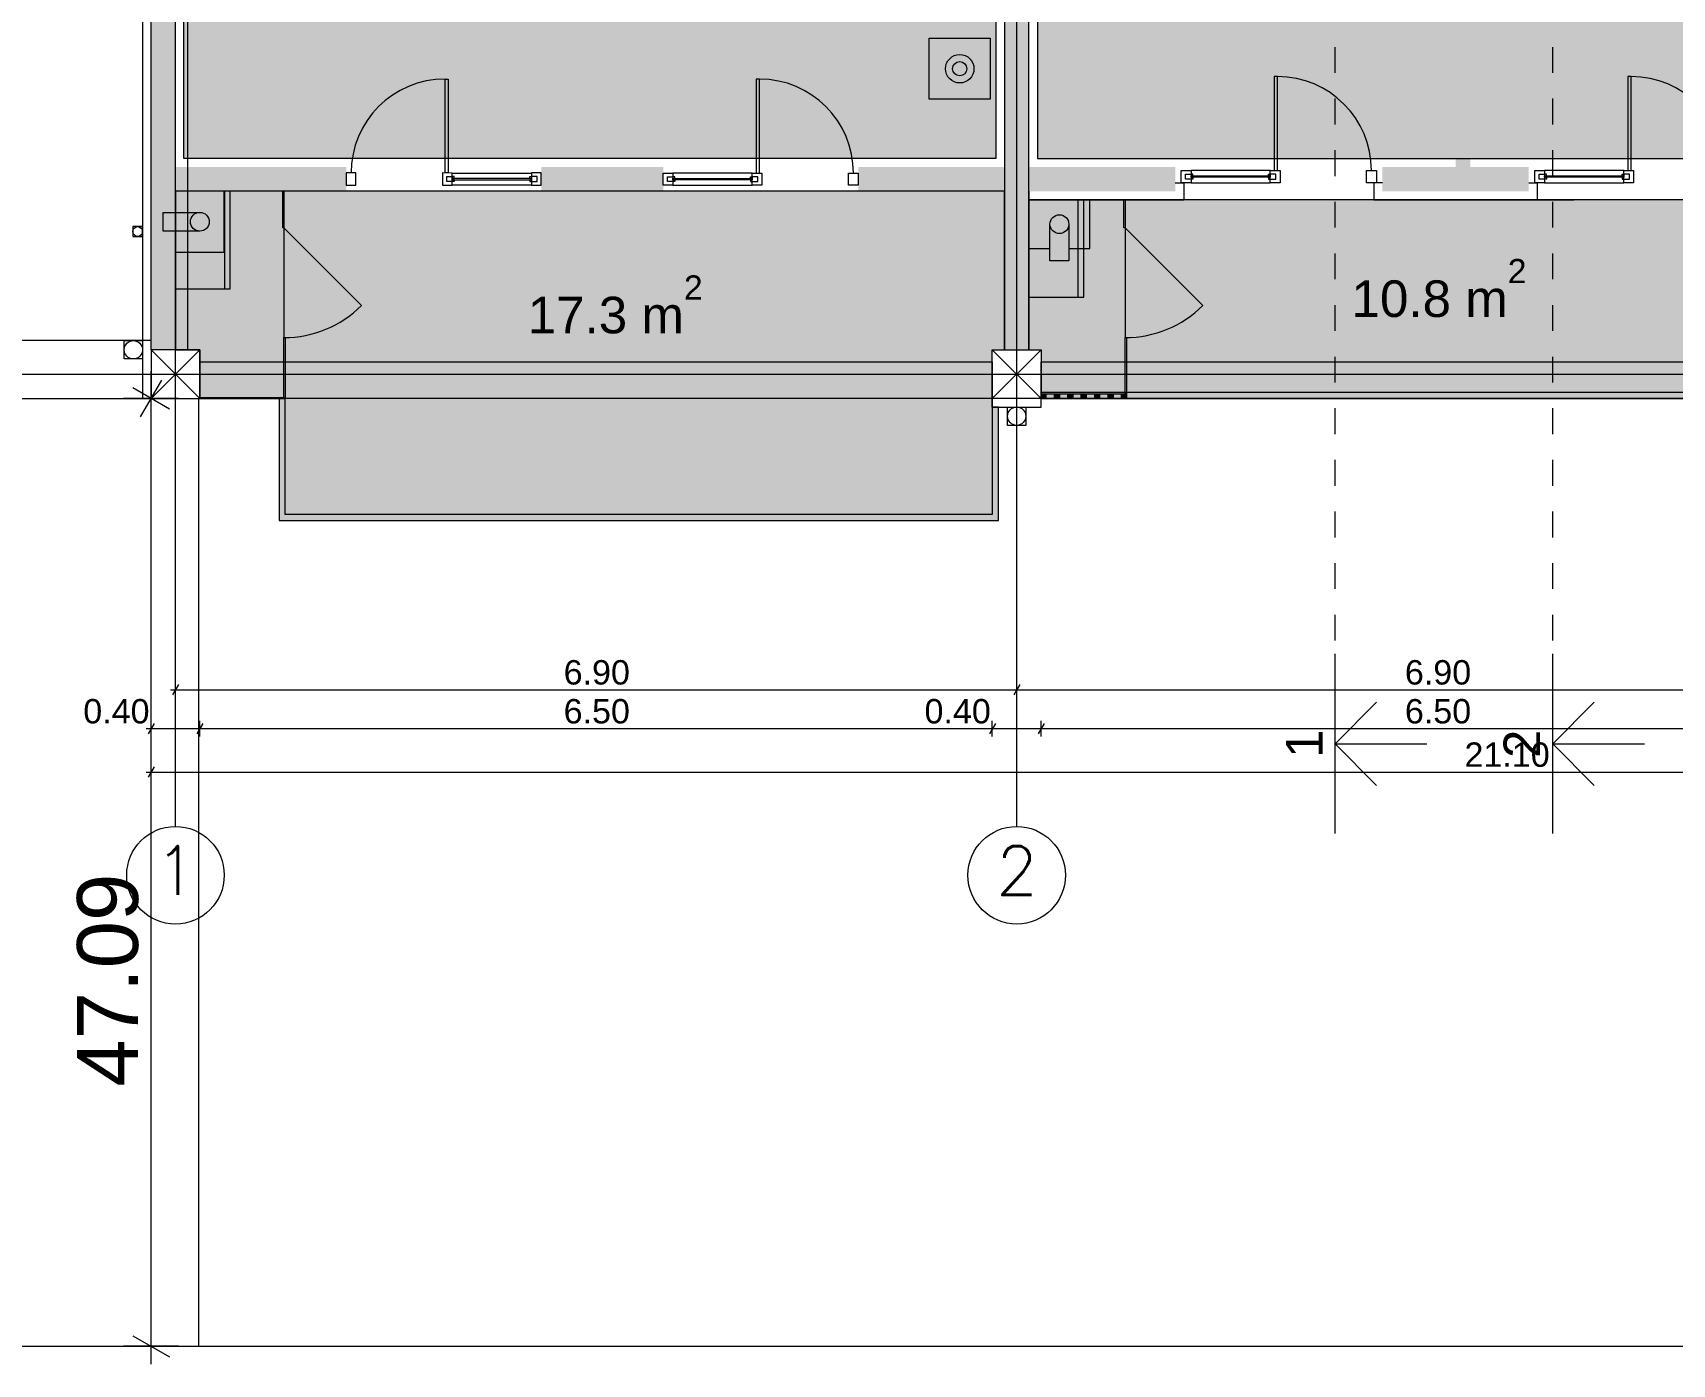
# Model space of a CAD drawing. Header units: millimetres. Extents: x 476571643 to 477489869, y 4620928210 to 4621294454.
# Drawn here: x 477215731 to 477229178, y 4621160107 to 4621171027 of the extents above; entities that cross this region are included whole.
import ezdxf

# ---------------------------------------------------------------- set-up
doc = ezdxf.new("R2010")
doc.units = ezdxf.units.MM
doc.header["$MEASUREMENT"] = 0
doc.linetypes.add('Dashed', pattern=[423.333333, 211.666667, -211.666667])
for name, color, linetype, lineweight in [('0_Pen_No__42_Pen_No__250_Pen_No__5', 5, 'Continuous', 0), ('2D Drafting - General_Pen_No__1_Pen_No__7', 7, 'Continuous', 0), ('2D Drafting - General_Pen_No__250_Pen_No__7_Pen_No__250', 7, 'Continuous', 0), ('2D Drafting - General_Pen_No__250_Pen_No__7_Pen_No__7', 7, 'Continuous', 0), ('2D Drafting - General_Pen_No__7_Pen_No__250', 7, 'Continuous', 0), ('2D Drafting - General_Pen_No__7_Pen_No__7_Pen_No__7', 7, 'Continuous', 0), ('Annotation - Text_Pen_No__7_Pen_No__5', 5, 'Continuous', 0), ('Doors_Pen_No__7_Pen_No__7_Pen_No__7', 7, 'Continuous', 0), ('G-Anno-Nplt_Pen_No__151', 151, 'Continuous', 0), ('G-Anno-Nplt_Pen_No__255', 255, 'Continuous', 0), ('G-Anno-Nplt_Pen_No__4', 7, 'Continuous', 0), ('G-Anno-Nplt_Pen_No__7', 7, 'Continuous', 0), ('gegmebi_Pen_No__1_Pen_No__7', 7, 'Continuous', 0), ('gegmebi_Pen_No__7_Pen_No__7', 7, 'Continuous', 0), ('kar-panjara_Pen_No__7_Pen_No__7_Pen_No__7', 7, 'Continuous', 0), ('New_._Pen_No__1', 1, 'Continuous', 0), ('New_0_Pen_No__7', 7, 'Continuous', 0), ('New_2D Drafting - General_Pen_No__250_Pen_No__7_Pen_No__255', 255, 'Continuous', 0), ('New_2D Drafting - General_Pen_No__30_Pen_No__9_Pen_No__9_Pen_No__255', 255, 'Continuous', 0), ('New_2D Drafting - General_Pen_No__30_Pen_No__9_Pen_No__9_Pen_No__7', 7, 'Continuous', 0), ('New_reg_nak_Pen_No__250', 7, 'Continuous', 0), ('New_reg_nak_Pen_No__7', 7, 'Continuous', 0), ('New_shenobebi_Pen_No__1', 1, 'Continuous', 0), ('New_Structural - Bearing_Pen_No__1', 1, 'Continuous', 0), ('New_Structural - Bearing_Pen_No__250', 7, 'Continuous', 0), ('zoma_Pen_No__1', 1, 'Continuous', 0), ('zoma_Pen_No__142', 142, 'Continuous', 0), ('zoma_Pen_No__5_Pen_No__5', 5, 'Continuous', 0)]:
    doc.layers.add(name, color=color, linetype=linetype, lineweight=lineweight)
doc.layers.add('zoma', color=7, linetype='Continuous')
doc.styles.add('GENERATED_STYLE_1', font='arial.ttf')
doc.styles.add('GENERATED_STYLE_2', font='arial.ttf')
doc.linetypes.add('Break', pattern='A,0,[1,a-5 saxl бѓ’бѓђбѓ¦бѓ”бѓ‘бѓ”бѓ‘бѓ\x98_1.Shx,S=15.679026,R=0,X=0,Y=0],-1975.557214,0', length=1975.557214)
doc.dimstyles.new('GENERATED_STYLE__11', dxfattribs={"dimtxt": 500, "dimasz": 228, "dimexe": 0.18, "dimexo": 3, "dimgap": 0.09, "dimtad": 1, "dimlfac": 0.001, "dimzin": 0, "dimdsep": 46, "dimtxsty": 'GENERATED_STYLE_2', "dimblk": 'ARROWHEAD_2', "dimblk1": 'ARROWHEAD_2', "dimblk2": 'ARROWHEAD_2', "dimcen": 0.09, "dimclrd": 1, "dimclre": 1, "dimclrt": 1, "dimadec": 0, "dimazin": 0, "dimtfac": 1, "dimtdec": 4, "dimtmove": 2, "dimatfit": 3, "dimfxl": 1, "dimtolj": 1, "dimtzin": 0, "dimarcsym": 0})
doc.dimstyles.new('GENERATED_STYLE__12', dxfattribs={"dimtxt": 500, "dimasz": 228, "dimexe": 0.18, "dimexo": 3, "dimgap": 0.09, "dimtad": 1, "dimtih": 1, "dimtoh": 1, "dimlfac": 0.001, "dimzin": 0, "dimdsep": 46, "dimtxsty": 'GENERATED_STYLE_2', "dimblk": 'ARROWHEAD_2', "dimblk1": 'ARROWHEAD_2', "dimblk2": 'ARROWHEAD_2', "dimcen": 0.09, "dimclrd": 1, "dimclre": 1, "dimclrt": 1, "dimadec": 0, "dimazin": 0, "dimtfac": 1, "dimtdec": 4, "dimtmove": 2, "dimatfit": 3, "dimfxl": 1, "dimtolj": 1, "dimtzin": 0, "dimarcsym": 0})
doc.dimstyles.new('GENERATED_STYLE__3', dxfattribs={"dimtxt": 200, "dimasz": 64.421331, "dimexe": 0.18, "dimexo": 3, "dimgap": 0.09, "dimtad": 1, "dimtih": 1, "dimtoh": 1, "dimlfac": 0.001, "dimzin": 0, "dimdsep": 46, "dimtxsty": 'GENERATED_STYLE_2', "dimblk": 'ARROWHEAD_2', "dimblk1": 'ARROWHEAD_2', "dimblk2": 'ARROWHEAD_2', "dimcen": 0.09, "dimclrd": 142, "dimclre": 142, "dimclrt": 142, "dimadec": 0, "dimazin": 0, "dimtfac": 1, "dimtdec": 4, "dimtmove": 0, "dimatfit": 3, "dimfxl": 1, "dimtolj": 1, "dimtzin": 0, "dimarcsym": 0})
doc.dimstyles.new('GENERATED_STYLE__4', dxfattribs={"dimtxt": 200, "dimasz": 64.421331, "dimexe": 0.18, "dimexo": 3, "dimgap": 0.09, "dimtad": 1, "dimtih": 1, "dimtoh": 1, "dimlfac": 0.001, "dimzin": 0, "dimdsep": 46, "dimtxsty": 'GENERATED_STYLE_2', "dimblk": 'ARROWHEAD_2', "dimblk1": 'ARROWHEAD_2', "dimblk2": 'ARROWHEAD_2', "dimcen": 0.09, "dimclrd": 142, "dimclre": 142, "dimclrt": 142, "dimadec": 0, "dimazin": 0, "dimtfac": 1, "dimtdec": 4, "dimtmove": 2, "dimatfit": 3, "dimfxl": 1, "dimtolj": 1, "dimtzin": 0, "dimarcsym": 0})
doc.dimstyles.new('GENERATED_STYLE__7', dxfattribs={"dimtxt": 200, "dimasz": 64.421331, "dimexe": 0.18, "dimexo": 3, "dimgap": 0.09, "dimtad": 1, "dimlfac": 0.001, "dimzin": 0, "dimdsep": 46, "dimtxsty": 'GENERATED_STYLE_2', "dimblk": 'ARROWHEAD_2', "dimblk1": 'ARROWHEAD_2', "dimblk2": 'ARROWHEAD_2', "dimcen": 0.09, "dimclrd": 142, "dimclre": 142, "dimclrt": 142, "dimadec": 0, "dimazin": 0, "dimtfac": 1, "dimtdec": 4, "dimtmove": 0, "dimatfit": 3, "dimfxl": 1, "dimtolj": 1, "dimtzin": 0, "dimarcsym": 0})

# ---------------------------------------------------------------- blocks, each defined once
blk = doc.blocks.new('*D1342', base_point=(476844527, 4621385791))
at = {"layer": 'zoma_Pen_No__142', "color": 142, "linetype": 'Continuous', "lineweight": 0, "transparency": 16777216}
for p, q in [((477216901, 4621165576), (477216901, 4621165703)), ((477223801, 4621165576), (477223801, 4621165703)), ((477216860, 4621165639), (477216901, 4621165639)), ((477216926, 4621165682), (477216877, 4621165597)), ((477216901, 4621165639), (477223801, 4621165639)), ((477223826, 4621165682), (477223777, 4621165597))]:
    blk.add_line(p, q, dxfattribs=at)
at = {"layer": 'zoma_Pen_No__142', "color": 142, "lineweight": 0, "transparency": 16777216, "insert": (477220085, 4621165679), "char_height": 200, "attachment_point": 7, "style": 'GENERATED_STYLE_2'}
blk.add_mtext('\\A1;{\\pql;\\fArial CYR|b0|i0|c204|p34;6.90}', dxfattribs=at)
blk = doc.blocks.new('ARROWHEAD_2')
at = {"color": 0, "linetype": 'Continuous', "lineweight": 0}
for p, q in [((-0.378, -0.655), (0.378, 0.655)), ((0, 0), (-1, 0))]:
    blk.add_line(p, q, dxfattribs=at)
blk = doc.blocks.new('*D1343', base_point=(476844527, 4621385791))
at = {"layer": 'zoma_Pen_No__142', "color": 142, "linetype": 'Continuous', "lineweight": 0, "transparency": 16777216}
for p, q in [((477223801, 4621165576), (477223801, 4621165703)), ((477230701, 4621165576), (477230701, 4621165703)), ((477223826, 4621165682), (477223777, 4621165597)), ((477223801, 4621165639), (477230701, 4621165639)), ((477230726, 4621165682), (477230677, 4621165597))]:
    blk.add_line(p, q, dxfattribs=at)
at = {"layer": 'zoma_Pen_No__142', "color": 142, "lineweight": 0, "transparency": 16777216, "insert": (477226985, 4621165679), "char_height": 200, "attachment_point": 7, "style": 'GENERATED_STYLE_2'}
blk.add_mtext('\\A1;{\\pql;\\fArial CYR|b0|i0|c204|p34;6.90}', dxfattribs=at)
blk = doc.blocks.new('*D1354', base_point=(476844527, 4621385791))
at = {"layer": 'zoma_Pen_No__142', "color": 142, "linetype": 'Continuous', "lineweight": 0, "transparency": 16777216}
for p, q in [((477215006, 4621175327), (477215006, 4621174927)), ((477214942, 4621174927), (477215069, 4621174927)), ((477215048, 4621174903), (477214963, 4621174952)), ((477215006, 4621174927), (477215006, 4621168427)), ((477215048, 4621168403), (477214963, 4621168452)), ((477215006, 4621168427), (477215006, 4621168027))]:
    blk.add_line(p, q, dxfattribs=at)
at = {"layer": 'zoma_Pen_No__142', "color": 142, "lineweight": 0, "transparency": 16777216, "char_height": 200, "attachment_point": 7, "rotation": 90.0005, "style": 'GENERATED_STYLE_2'}
for s, insert in [('\\A1;{\\pql;\\fArial CYR|b0|i0|c204|p34;6.50}', (477214966, 4621171411)), ('\\A1;{\\pql;\\fArial CYR|b0|i0|c204|p34;0.40}', (477214966, 4621168452))]:
    blk.add_mtext(s, dxfattribs=dict(at, insert=insert))
blk = doc.blocks.new('*D1355', base_point=(476844527, 4621385791))
at = {"layer": 'zoma_Pen_No__142', "color": 142, "linetype": 'Continuous', "lineweight": 0, "transparency": 16777216}
for p, q in [((477215006, 4621174927), (477215006, 4621168427)), ((477214942, 4621168427), (477215069, 4621168427)), ((477215048, 4621168403), (477214963, 4621168452)), ((477215006, 4621168427), (477215006, 4621168027)), ((477214942, 4621168027), (477215069, 4621168027)), ((477214963, 4621168052), (477215048, 4621168003)), ((477215006, 4621168027), (477215006, 4621167986))]:
    blk.add_line(p, q, dxfattribs=at)
blk = doc.blocks.new('*D1356', base_point=(476844527, 4621385791))
at = {"layer": 'zoma_Pen_No__142', "color": 142, "linetype": 'Continuous', "lineweight": 0, "transparency": 16777216}
for p, q in [((477214439, 4621185797), (477214566, 4621185797)), ((477214545, 4621185773), (477214460, 4621185822)), ((477214503, 4621185839), (477214503, 4621185797)), ((477214503, 4621185797), (477214503, 4621168027)), ((477214439, 4621168027), (477214567, 4621168027)), ((477214461, 4621168052), (477214545, 4621168003)), ((477214503, 4621168027), (477214503, 4621167986))]:
    blk.add_line(p, q, dxfattribs=at)
at = {"layer": 'zoma_Pen_No__142', "color": 142, "lineweight": 0, "transparency": 16777216, "insert": (477214463, 4621176570), "char_height": 200, "attachment_point": 7, "rotation": 90.0005, "style": 'GENERATED_STYLE_2'}
blk.add_mtext('\\A1;{\\pql;\\fArial CYR|b0|i0|c204|p34;17.77}', dxfattribs=at)
blk = doc.blocks.new('*D1357', base_point=(476844527, 4621385791))
at = {"layer": 'zoma_Pen_No__142', "color": 142, "linetype": 'Continuous', "lineweight": 0, "transparency": 16777216}
for p, q in [((477216660, 4621165320), (477216701, 4621165320)), ((477216726, 4621165362), (477216677, 4621165277)), ((477216701, 4621165256), (477216701, 4621165383)), ((477216701, 4621165320), (477217101, 4621165320)), ((477217126, 4621165362), (477217077, 4621165277)), ((477217101, 4621165256), (477217101, 4621165383))]:
    blk.add_line(p, q, dxfattribs=at)
at = {"layer": 'zoma_Pen_No__142', "color": 142, "lineweight": 0, "transparency": 16777216, "insert": (477216145, 4621165360), "char_height": 200, "attachment_point": 7, "style": 'GENERATED_STYLE_2'}
blk.add_mtext('\\A1;{\\pql;\\fArial CYR|b0|i0|c204|p34;0.40}', dxfattribs=at)
blk = doc.blocks.new('*D1358', base_point=(476844527, 4621385791))
at = {"layer": 'zoma_Pen_No__142', "color": 142, "linetype": 'Continuous', "lineweight": 0, "transparency": 16777216}
for p, q in [((477217126, 4621165362), (477217077, 4621165277)), ((477217101, 4621165256), (477217101, 4621165383)), ((477217101, 4621165320), (477223601, 4621165320)), ((477223626, 4621165362), (477223577, 4621165277)), ((477223601, 4621165256), (477223601, 4621165383))]:
    blk.add_line(p, q, dxfattribs=at)
at = {"layer": 'zoma_Pen_No__142', "color": 142, "lineweight": 0, "transparency": 16777216, "char_height": 200, "attachment_point": 7, "style": 'GENERATED_STYLE_2'}
for s, insert in [('\\A1;{\\pql;\\fArial CYR|b0|i0|c204|p34;6.50}', (477220085, 4621165360)), ('\\A1;{\\pql;\\fArial CYR|b0|i0|c204|p34;0.40}', (477223045, 4621165360))]:
    blk.add_mtext(s, dxfattribs=dict(at, insert=insert))
blk = doc.blocks.new('*D1359', base_point=(476844527, 4621385791))
at = {"layer": 'zoma_Pen_No__142', "color": 142, "linetype": 'Continuous', "lineweight": 0, "transparency": 16777216}
for p, q in [((477223626, 4621165362), (477223577, 4621165277)), ((477223601, 4621165256), (477223601, 4621165383)), ((477223601, 4621165320), (477224001, 4621165320)), ((477224026, 4621165362), (477223977, 4621165277)), ((477224001, 4621165256), (477224001, 4621165383))]:
    blk.add_line(p, q, dxfattribs=at)
blk = doc.blocks.new('*D1360', base_point=(476844527, 4621385791))
at = {"layer": 'zoma_Pen_No__142', "color": 142, "linetype": 'Continuous', "lineweight": 0, "transparency": 16777216}
for p, q in [((477224026, 4621165362), (477223977, 4621165277)), ((477224001, 4621165256), (477224001, 4621165383)), ((477224001, 4621165320), (477230501, 4621165320)), ((477230526, 4621165362), (477230477, 4621165277)), ((477230501, 4621165256), (477230501, 4621165383))]:
    blk.add_line(p, q, dxfattribs=at)
at = {"layer": 'zoma_Pen_No__142', "color": 142, "lineweight": 0, "transparency": 16777216, "char_height": 200, "attachment_point": 7, "style": 'GENERATED_STYLE_2'}
for s, insert in [('\\A1;{\\pql;\\fArial CYR|b0|i0|c204|p34;6.50}', (477226985, 4621165360)), ('\\A1;{\\pql;\\fArial CYR|b0|i0|c204|p34;0.40}', (477229945, 4621165360))]:
    blk.add_mtext(s, dxfattribs=dict(at, insert=insert))
blk = doc.blocks.new('*D1364', base_point=(476844527, 4621385791))
at = {"layer": 'zoma_Pen_No__142', "color": 142, "linetype": 'Continuous', "lineweight": 0, "transparency": 16777216}
for p, q in [((477216701, 4621164900), (477216701, 4621165027)), ((477237801, 4621164900), (477237801, 4621165027)), ((477216660, 4621164964), (477216701, 4621164964)), ((477216726, 4621165006), (477216677, 4621164921)), ((477216701, 4621164964), (477237801, 4621164964)), ((477237777, 4621164921), (477237826, 4621165006)), ((477237801, 4621164964), (477237843, 4621164964))]:
    blk.add_line(p, q, dxfattribs=at)
at = {"layer": 'zoma_Pen_No__142', "color": 142, "lineweight": 0, "transparency": 16777216, "insert": (477227474, 4621165004), "char_height": 200, "attachment_point": 7, "style": 'GENERATED_STYLE_2'}
blk.add_mtext('\\A1;{\\pql;\\fArial CYR|b0|i0|c204|p34;21.10}', dxfattribs=at)
blk = doc.blocks.new('*D1381', base_point=(476844527, 4621385791))
at = {"layer": 'zoma_Pen_No__142', "color": 142, "linetype": 'Continuous', "lineweight": 0, "transparency": 16777216}
for p, q in [((477240445, 4621185727), (477240317, 4621185727)), ((477240423, 4621185703), (477240339, 4621185752)), ((477240381, 4621168027), (477240381, 4621185727)), ((477240445, 4621168027), (477240317, 4621168027)), ((477240339, 4621168052), (477240423, 4621168003)), ((477240381, 4621167986), (477240381, 4621168027))]:
    blk.add_line(p, q, dxfattribs=at)
at = {"layer": 'zoma_Pen_No__142', "color": 142, "lineweight": 0, "transparency": 16777216, "insert": (477240341, 4621176535), "char_height": 200, "attachment_point": 7, "rotation": 90, "style": 'GENERATED_STYLE_2'}
blk.add_mtext('\\A1;{\\pql;\\fArial CYR|b0|i0|c204|p34;17.70}', dxfattribs=at)
blk = doc.blocks.new('*D1395', base_point=(476844527, 4621385791))
at = {"layer": 'zoma_Pen_No__1', "color": 1, "linetype": 'Continuous', "lineweight": 0, "transparency": 16777216}
for p, q in [((477216851, 4621167941), (477216551, 4621168114)), ((477216701, 4621168027), (477216701, 4621168174)), ((477216926, 4621168027), (477216476, 4621168027)), ((477216701, 4621160254), (477216701, 4621168027)), ((477216551, 4621160340), (477216851, 4621160167)), ((477216926, 4621160254), (477216476, 4621160254)), ((477216701, 4621160107), (477216701, 4621160254))]:
    blk.add_line(p, q, dxfattribs=at)
at = {"layer": 'zoma_Pen_No__1', "color": 1, "lineweight": 0, "transparency": 16777216, "insert": (477216601, 4621162383), "char_height": 500, "attachment_point": 7, "rotation": 90, "style": 'GENERATED_STYLE_2'}
blk.add_mtext('\\A1;{\\pql;\\fArial CYR|b0|i0|c204|p34;47.09}', dxfattribs=at)
blk = doc.blocks.new('*D1399', base_point=(476844527, 4621385791))
at = {"layer": 'zoma_Pen_No__1', "color": 1, "linetype": 'Continuous', "lineweight": 0, "transparency": 16777216}
for p, q in [((477204991, 4621167802), (477204991, 4621168252)), ((477216701, 4621167802), (477216701, 4621168252)), ((477205077, 4621168177), (477204904, 4621167877)), ((477216615, 4621167877), (477216788, 4621168177)), ((477204844, 4621168027), (477204991, 4621168027)), ((477204991, 4621168027), (477216701, 4621168027)), ((477216701, 4621168027), (477216848, 4621168027))]:
    blk.add_line(p, q, dxfattribs=at)
at = {"layer": 'zoma_Pen_No__1', "color": 1, "lineweight": 0, "transparency": 16777216, "insert": (477209457, 4621168127), "char_height": 500, "attachment_point": 7, "style": 'GENERATED_STYLE_2'}
blk.add_mtext('\\A1;{\\pql;\\fArial CYR|b0|i0|c204|p34;73.41}', dxfattribs=at)

msp = doc.modelspace()

# ---------------------------------------------------------------- hatches: boundary and pattern name
at = {"layer": '2D Drafting - General_Pen_No__250_Pen_No__7_Pen_No__7', "linetype": 'Continuous', "lineweight": 0}
for points in [[(477227521.394, 4621176078.616), (477227571.456, 4621176078.616), (477227571.456, 4621175980.492), (477227521.394, 4621175980.492), (477227521.394, 4621169927.272), (477227401.394, 4621169927.272), (477227401.394, 4621176078.616)], [(477216901.121, 4621174927.272), (477216701.121, 4621174927.272), (477216701.121, 4621168427.272), (477216901.121, 4621168427.272)], [(477223901.121, 4621168427.272), (477223901.121, 4621174927.272), (477223701.121, 4621174927.272), (477223701.121, 4621168427.272)], [(477216901.121, 4621169727.272), (477218301.746, 4621169727.272), (477218301.746, 4621169927.272), (477216901.121, 4621169927.272)], [(477219901.742, 4621169727.272), (477220901.742, 4621169727.272), (477220901.742, 4621169927.272), (477219901.742, 4621169927.272)], [(477223701.121, 4621169727.272), (477222501.746, 4621169727.272), (477222501.746, 4621169927.272), (477223701.121, 4621169927.272)], [(477225101.121, 4621169727.272), (477225101.121, 4621169927.272), (477223901.121, 4621169927.272), (477223901.121, 4621169727.272)], [(477228001.204, 4621169727.272), (477228001.204, 4621169927.272), (477226801.106, 4621169927.272), (477226801.106, 4621169727.272)], [(477217791.109, 4621169727.272), (477217791.109, 4621169427.268), (477217781.109, 4621169427.268), (477217781.109, 4621169727.272)], [(477224691.204, 4621169657.611), (477224691.204, 4621169427.268), (477224681.204, 4621169427.268), (477224681.204, 4621169657.611)], [(477217801.121, 4621168527.268), (477217801.121, 4621168027.272), (477217791.121, 4621168027.272), (477217791.121, 4621168527.268)], [(477224701.215, 4621168527.268), (477224701.215, 4621168067.279), (477224691.215, 4621168067.279), (477224691.215, 4621168527.268)], [(477217101.121, 4621168037.272), (477217791.121, 4621168037.272), (477217791.121, 4621168027.272), (477217101.121, 4621168027.272)], [(477224691.215, 4621168077.272), (477224001.215, 4621168077.272), (477224001.215, 4621168067.272), (477224691.215, 4621168067.272)]]:
    msp.add_hatch(color=7, dxfattribs=at).paths.add_polyline_path(points)
at = {"layer": 'G-Anno-Nplt_Pen_No__151', "linetype": 'Continuous', "lineweight": 0, "true_color": 0x1f2f3f}
for points in [[(477216971.12, 4621173967.084), (477217371.121, 4621173967.084), (477217371.121, 4621175097.272), (477217171.121, 4621175097.272), (477217171.121, 4621175397.272), (477216971.12, 4621175397.272), (477216971.12, 4621178357.272), (477217171.121, 4621178357.272), (477217171.121, 4621178527.272), (477217171.121, 4621178657.272), (477217371.121, 4621178657.272), (477217371.121, 4621179787.46), (477216971.121, 4621179787.46), (477216971.121, 4621184357.272), (477220471.302, 4621184357.272), (477220471.302, 4621185457.272), (477223531.121, 4621185457.272), (477223531.121, 4621185257.272), (477223531.121, 4621181520.891), (477223601.24, 4621181520.891), (477223601.24, 4621180170.843), (477223531.121, 4621180170.843), (477223531.121, 4621178597.272), (477223231.121, 4621178597.272), (477223231.121, 4621177617.084), (477223631.121, 4621177617.084), (477223631.121, 4621175397.272), (477223531.121, 4621175397.272), (477223531.121, 4621174857.272), (477223631.121, 4621174857.272), (477223631.121, 4621169997.272), (477216971.12, 4621169997.272)], [(477223971.121, 4621169997.272), (477230531.121, 4621169997.272), (477230531.121, 4621174857.272), (477230431.121, 4621174857.272), (477230431.121, 4621175397.272), (477230531.121, 4621175397.272), (477230531.121, 4621178060.53), (477229840.933, 4621178060.53), (477229840.933, 4621178460.53), (477224661.309, 4621178460.53), (477224661.309, 4621178060.529), (477223971.121, 4621178060.529), (477223971.121, 4621175397.272), (477224071.121, 4621175397.272), (477224071.121, 4621174857.272), (477223971.121, 4621174857.272)]]:
    msp.add_hatch(color=169, dxfattribs=at).paths.add_polyline_path(points)
at = {"layer": 'G-Anno-Nplt_Pen_No__255', "linetype": 'Continuous', "lineweight": 0, "true_color": 0x3f3f3f}
for points in [[(477223701.121, 4621169727.272), (477216901.121, 4621169727.272), (477216901.121, 4621168427.272), (477217101.121, 4621168427.272), (477217101.121, 4621168027.272), (477217441.368, 4621168027.272), (477217751.121, 4621168027.272), (477217751.121, 4621167027.322), (477223651.121, 4621167027.273), (477223651.121, 4621167957.618), (477223601.121, 4621167957.618), (477223601.121, 4621168427.272), (477223701.121, 4621168427.272)], [(477230601.121, 4621169657.611), (477223901.121, 4621169657.611), (477223901.121, 4621168427.272), (477224001.121, 4621168427.272), (477224001.121, 4621168027.272), (477230501.121, 4621168027.272), (477230501.121, 4621168427.272), (477230601.121, 4621168427.272)]]:
    msp.add_hatch(color=250, dxfattribs=at).paths.add_polyline_path(points)
at = {"layer": 'New_2D Drafting - General_Pen_No__250_Pen_No__7_Pen_No__255', "linetype": 'Continuous', "lineweight": 0}
for points in [[(477217301.116, 4621169727.272), (477217301.112, 4621169227.272), (477216901.116, 4621169227.276), (477216901.118, 4621169400.261), (477216801.115, 4621169400.262), (477216801.116, 4621169554.288), (477216901.119, 4621169554.287), (477216901.121, 4621169727.276)], [(477216901.121, 4621169727.272), (477217351.121, 4621169727.272), (477217351.121, 4621168927.272), (477216901.121, 4621168927.272)], [(477223901.12, 4621169657.616), (477224401.12, 4621169657.611), (477224401.117, 4621169257.616), (477224228.132, 4621169257.617), (477224228.131, 4621169157.615), (477224074.105, 4621169157.616), (477224074.106, 4621169257.619), (477223901.117, 4621169257.62)], [(477223901.12, 4621169657.616), (477224351.12, 4621169657.616), (477224351.12, 4621168857.616), (477223901.12, 4621168857.616)]]:
    msp.add_hatch(color=255, dxfattribs=at).paths.add_polyline_path(points)
at = {"layer": 'New_2D Drafting - General_Pen_No__30_Pen_No__9_Pen_No__9_Pen_No__255', "linetype": 'Continuous', "lineweight": 0}
for points in [[(477224001.215, 4621168027.279), (477224001.215, 4621168067.279), (477224041.215, 4621168067.279), (477224041.215, 4621168027.279)], [(477224111.215, 4621168027.279), (477224111.215, 4621168067.279), (477224151.215, 4621168067.279), (477224151.215, 4621168027.279)], [(477224221.215, 4621168027.279), (477224221.215, 4621168067.279), (477224261.215, 4621168067.279), (477224261.215, 4621168027.279)], [(477224331.215, 4621168027.279), (477224331.215, 4621168067.279), (477224371.215, 4621168067.279), (477224371.215, 4621168027.279)], [(477224441.215, 4621168027.279), (477224441.215, 4621168067.279), (477224481.215, 4621168067.279), (477224481.215, 4621168027.279)], [(477224551.215, 4621168027.279), (477224551.215, 4621168067.279), (477224591.215, 4621168067.279), (477224591.215, 4621168027.279)], [(477224661.215, 4621168027.279), (477224661.215, 4621168067.279), (477224701.215, 4621168067.279), (477224701.215, 4621168027.279)]]:
    msp.add_hatch(color=255, dxfattribs=at).paths.add_polyline_path(points)

# ---------------------------------------------------------------- linework, layer by layer
at = {"layer": '0_Pen_No__42_Pen_No__250_Pen_No__5', "color": 5, "linetype": 'Continuous', "lineweight": 0}
for centre in [(477216901.121, 4621164117.675), (477223801.121, 4621164117.675), (477223801.121, 4621164117.675)]:
    msp.add_circle(centre, 400, dxfattribs=at)
at = {"layer": '2D Drafting - General_Pen_No__1_Pen_No__7', "color": 7, "linetype": 'Continuous', "lineweight": 0}
for p, q in [((477216701.121, 4621168027.272), (477217101.121, 4621168427.272)), ((477217101.121, 4621168027.272), (477216701.121, 4621168427.272)), ((477223601.121, 4621168027.272), (477224001.121, 4621168427.272)), ((477224001.121, 4621168027.272), (477223601.121, 4621168427.272))]:
    msp.add_line(p, q, dxfattribs=at)
at = {"layer": '2D Drafting - General_Pen_No__1_Pen_No__7', "color": 7, "linetype": 'Continuous', "lineweight": 0, "flags": 128}
for points in [[(477216701.121, 4621168427.272), (477216701.121, 4621174927.272), (477217001.121, 4621174927.272), (477217001.121, 4621168427.272)], [(477216701.121, 4621168027.272), (477217101.121, 4621168027.272), (477217101.121, 4621168427.272), (477216701.121, 4621168427.272)], [(477224001.121, 4621168027.272), (477223601.121, 4621168027.272), (477223601.121, 4621168427.272), (477224001.121, 4621168427.272)], [(477223601.121, 4621168027.272), (477217101.121, 4621168027.272), (477217101.121, 4621168327.272), (477223601.121, 4621168327.272)], [(477230501.121, 4621168027.272), (477224001.121, 4621168027.272), (477224001.121, 4621168327.272), (477230501.121, 4621168327.272)]]:
    msp.add_lwpolyline(points, close=True, dxfattribs=at)
at = {"layer": '2D Drafting - General_Pen_No__1_Pen_No__7', "color": 7, "linetype": 'Continuous', "lineweight": 0}
for centre, radius in [((477216590.948, 4621169397.272), 40), ((477216556.191, 4621168427.272), 75), ((477223801.121, 4621167882.618), 75)]:
    msp.add_circle(centre, radius, dxfattribs=at)
at = {"layer": '2D Drafting - General_Pen_No__250_Pen_No__7_Pen_No__250', "color": 7, "linetype": 'Continuous', "lineweight": 0, "flags": 128}
for points in [[(477223901.121, 4621168427.272), (477223901.121, 4621174927.272), (477223701.121, 4621174927.272), (477223701.121, 4621168427.272)], [(477217791.109, 4621169727.272), (477217791.109, 4621169427.268), (477217781.109, 4621169427.268), (477217781.109, 4621169727.272)], [(477224691.204, 4621169657.611), (477224691.204, 4621169427.268), (477224681.204, 4621169427.268), (477224681.204, 4621169657.611)], [(477217801.121, 4621168527.268), (477217801.121, 4621168027.272), (477217791.121, 4621168027.272), (477217791.121, 4621168527.268)], [(477224701.215, 4621168527.268), (477224701.215, 4621168067.279), (477224691.215, 4621168067.279), (477224691.215, 4621168527.268)], [(477217101.121, 4621168037.272), (477217791.121, 4621168037.272), (477217791.121, 4621168027.272), (477217101.121, 4621168027.272)], [(477224691.215, 4621168077.272), (477224001.215, 4621168077.272), (477224001.215, 4621168067.272), (477224691.215, 4621168067.272)]]:
    msp.add_lwpolyline(points, close=True, dxfattribs=at)
at = {"layer": '2D Drafting - General_Pen_No__7_Pen_No__250', "color": 7, "linetype": 'Continuous', "lineweight": 0, "flags": 128}
for points in [[(477225101.105, 4621169797.867), (477225171.12, 4621169797.867), (477225171.119, 4621169657.605)], [(477226801.106, 4621169797.731), (477226731.091, 4621169797.733), (477226731.087, 4621169657.472)], [(477228001.204, 4621169797.922), (477228071.219, 4621169797.921), (477228071.218, 4621169657.659)]]:
    msp.add_lwpolyline(points, dxfattribs=at)
at = {"layer": '2D Drafting - General_Pen_No__7_Pen_No__7_Pen_No__7', "color": 7, "linetype": 'Continuous', "lineweight": 0, "flags": 128}
for points in [[(477219821.742, 4621169777.31), (477219171.742, 4621169777.338), (477219171.746, 4621169877.277), (477219821.746, 4621169877.249)], [(477220981.742, 4621169777.142), (477221631.742, 4621169777.171), (477221631.737, 4621169877.11), (477220981.737, 4621169877.081)], [(477225231.12, 4621169797.869), (477225881.12, 4621169797.898), (477225881.116, 4621169897.837), (477225231.116, 4621169897.808)], [(477228131.202, 4621169797.823), (477228781.202, 4621169797.852), (477228781.197, 4621169897.791), (477228131.197, 4621169897.762)]]:
    msp.add_lwpolyline(points, close=True, dxfattribs=at)
at = {"layer": '2D Drafting - General_Pen_No__7_Pen_No__7_Pen_No__7', "color": 7, "linetype": 'Continuous', "lineweight": 0}
for centre, start, end in [((477225940.804, 4621169897.85), 0.005711, 90.0025313), ((477228840.886, 4621169897.804), 0.005711, 90.0025313), ((477219112.057, 4621169877.291), 89.9974687, 179.994289), ((477221691.426, 4621169877.123), 0.005711, 90.0025313)]:
    msp.add_arc(centre, 770.311, start, end, dxfattribs=at)
at = {"layer": 'Doors_Pen_No__7_Pen_No__7_Pen_No__7', "color": 7, "linetype": 'Continuous', "lineweight": 0, "flags": 128}
for points in [[(477225914.138, 4621169897.849), (477225940.804, 4621169897.85), (477225940.77, 4621170668.161), (477225914.104, 4621170668.16)], [(477228814.22, 4621169897.803), (477228840.886, 4621169897.804), (477228840.852, 4621170668.115), (477228814.186, 4621170668.114)], [(477219138.724, 4621169877.289), (477219112.057, 4621169877.291), (477219112.091, 4621170647.602), (477219138.758, 4621170647.6)], [(477221664.76, 4621169877.122), (477221691.426, 4621169877.123), (477221691.392, 4621170647.434), (477221664.725, 4621170647.433)]]:
    msp.add_lwpolyline(points, close=True, dxfattribs=at)
at = {"layer": 'G-Anno-Nplt_Pen_No__4', "color": 7, "linetype": 'Continuous', "lineweight": 0, "flags": 128}
for points in [[(477223971.121, 4621169997.272), (477230531.121, 4621169997.272), (477230531.121, 4621174857.272), (477230431.121, 4621174857.272), (477230431.121, 4621175397.272), (477230531.121, 4621175397.272), (477230531.121, 4621178060.53), (477229840.933, 4621178060.53), (477229840.933, 4621178460.53), (477224661.309, 4621178460.53), (477224661.309, 4621178060.529), (477223971.121, 4621178060.529), (477223971.121, 4621175397.272), (477224071.121, 4621175397.272), (477224071.121, 4621174857.272), (477223971.121, 4621174857.272)], [(477223701.121, 4621169727.272), (477216901.121, 4621169727.272), (477216901.121, 4621168427.272), (477217101.121, 4621168427.272), (477217101.121, 4621168027.272), (477217441.368, 4621168027.272), (477217751.121, 4621168027.272), (477217751.121, 4621167027.322), (477223651.121, 4621167027.273), (477223651.121, 4621167957.618), (477223601.121, 4621167957.618), (477223601.121, 4621168427.272), (477223701.121, 4621168427.272)], [(477230601.121, 4621169657.611), (477223901.121, 4621169657.611), (477223901.121, 4621168427.272), (477224001.121, 4621168427.272), (477224001.121, 4621168027.272), (477230501.121, 4621168027.272), (477230501.121, 4621168427.272), (477230601.121, 4621168427.272)]]:
    msp.add_lwpolyline(points, close=True, dxfattribs=at)
msp.add_lwpolyline([(477223631.121, 4621174857.272), (477223631.121, 4621169997.272), (477216971.12, 4621169997.272), (477216971.12, 4621173967.084)], dxfattribs=at)
at = {"layer": 'gegmebi_Pen_No__1_Pen_No__7', "color": 7, "linetype": 'Continuous', "lineweight": 0, "flags": 128}
for points in [[(477216901.118, 4621169400.261), (477216901.116, 4621169227.276), (477217301.112, 4621169227.272), (477217301.116, 4621169727.272), (477216901.121, 4621169727.276), (477216901.119, 4621169554.287)], [(477224228.132, 4621169257.617), (477224401.117, 4621169257.616), (477224401.12, 4621169657.611), (477223901.12, 4621169657.616), (477223901.117, 4621169257.62), (477224074.106, 4621169257.619)], [(477217101.116, 4621169400.259), (477216801.115, 4621169400.262), (477216801.116, 4621169554.288), (477217101.118, 4621169554.285)], [(477224228.133, 4621169457.616), (477224228.131, 4621169157.615), (477224074.105, 4621169157.616), (477224074.107, 4621169457.617)]]:
    msp.add_lwpolyline(points, dxfattribs=at)
at = {"layer": 'gegmebi_Pen_No__7_Pen_No__7', "color": 7, "linetype": 'Continuous', "lineweight": 0}
for p, q in [((477216550.948, 4621169437.272), (477216550.948, 4621169357.272)), ((477216630.948, 4621169437.272), (477216550.948, 4621169437.272)), ((477216550.948, 4621169357.272), (477216630.948, 4621169357.272)), ((477216630.948, 4621169357.272), (477216630.948, 4621169437.272)), ((477216481.191, 4621168352.272), (477216481.191, 4621168502.272)), ((477216481.191, 4621168502.272), (477216631.191, 4621168502.272)), ((477216631.191, 4621168502.272), (477216631.191, 4621168352.272)), ((477216631.191, 4621168352.272), (477216481.191, 4621168352.272)), ((477223726.121, 4621167807.618), (477223726.121, 4621167957.618)), ((477223726.121, 4621167957.618), (477223876.121, 4621167957.618)), ((477223876.121, 4621167957.618), (477223876.121, 4621167807.618)), ((477223876.121, 4621167807.618), (477223726.121, 4621167807.618))]:
    msp.add_line(p, q, dxfattribs=at)
at = {"layer": 'kar-panjara_Pen_No__7_Pen_No__7_Pen_No__7', "color": 7, "linetype": 'Continuous', "lineweight": 0, "flags": 128}
for points in [[(477218301.742, 4621169777.359), (477218381.742, 4621169777.355), (477218381.746, 4621169877.355), (477218301.746, 4621169877.359)], [(477219091.742, 4621169777.281), (477219171.742, 4621169777.277), (477219171.746, 4621169877.277), (477219091.746, 4621169877.281)], [(477219821.742, 4621169777.31), (477219901.742, 4621169777.306), (477219901.746, 4621169877.306), (477219821.746, 4621169877.31)], [(477220981.742, 4621169777.142), (477220901.742, 4621169777.139), (477220901.737, 4621169877.139), (477220981.737, 4621169877.142)], [(477221711.742, 4621169777.114), (477221631.742, 4621169777.11), (477221631.737, 4621169877.11), (477221711.737, 4621169877.114)], [(477222501.742, 4621169777.191), (477222421.742, 4621169777.188), (477222421.737, 4621169877.188), (477222501.737, 4621169877.191)], [(477225231.12, 4621169797.869), (477225151.12, 4621169797.866), (477225151.116, 4621169897.866), (477225231.116, 4621169897.869)], [(477225186.117, 4621169867.806), (477225231.117, 4621169867.808), (477225231.118, 4621169852.808), (477225231.118, 4621169842.808), (477225246.118, 4621169842.809), (477225246.119, 4621169827.809), (477225186.119, 4621169827.806)], [(477225246.117, 4621169867.809), (477225231.117, 4621169867.808), (477225231.118, 4621169852.808), (477225246.118, 4621169852.809)], [(477225866.117, 4621169867.836), (477225881.117, 4621169867.837), (477225881.118, 4621169852.837), (477225866.118, 4621169852.836)], [(477225926.117, 4621169867.839), (477225881.117, 4621169867.837), (477225881.118, 4621169852.837), (477225881.118, 4621169842.837), (477225866.118, 4621169842.836), (477225866.119, 4621169827.836), (477225926.119, 4621169827.839)], [(477225961.12, 4621169797.841), (477225881.12, 4621169797.837), (477225881.116, 4621169897.837), (477225961.116, 4621169897.841)], [(477226751.12, 4621169797.918), (477226671.12, 4621169797.915), (477226671.116, 4621169897.915), (477226751.116, 4621169897.918)], [(477228131.202, 4621169797.823), (477228051.202, 4621169797.82), (477228051.197, 4621169897.82), (477228131.197, 4621169897.823)], [(477228086.199, 4621169867.76), (477228131.199, 4621169867.762), (477228131.199, 4621169852.762), (477228131.2, 4621169842.762), (477228146.2, 4621169842.763), (477228146.2, 4621169827.763), (477228086.2, 4621169827.76)], [(477228146.199, 4621169867.763), (477228131.199, 4621169867.762), (477228131.199, 4621169852.762), (477228146.199, 4621169852.763)], [(477228766.199, 4621169867.79), (477228781.199, 4621169867.791), (477228781.199, 4621169852.791), (477228766.199, 4621169852.79)], [(477228826.199, 4621169867.793), (477228781.199, 4621169867.791), (477228781.199, 4621169852.791), (477228781.2, 4621169842.791), (477228766.2, 4621169842.79), (477228766.2, 4621169827.79), (477228826.2, 4621169827.793)], [(477228861.202, 4621169797.795), (477228781.202, 4621169797.791), (477228781.197, 4621169897.791), (477228861.197, 4621169897.795)], [(477219126.745, 4621169847.279), (477219171.745, 4621169847.277), (477219171.744, 4621169832.277), (477219171.744, 4621169822.277), (477219186.744, 4621169822.277), (477219186.743, 4621169807.277), (477219126.743, 4621169807.279)], [(477219186.745, 4621169847.277), (477219171.745, 4621169847.277), (477219171.744, 4621169832.277), (477219186.744, 4621169832.277)], [(477219821.744, 4621169832.249), (477219171.744, 4621169832.277), (477219171.744, 4621169822.277), (477219821.744, 4621169822.249)], [(477219866.745, 4621169847.247), (477219821.745, 4621169847.249), (477219821.744, 4621169832.249), (477219821.744, 4621169822.249), (477219806.744, 4621169822.249), (477219806.743, 4621169807.249), (477219866.743, 4621169807.247)], [(477219806.745, 4621169847.249), (477219821.745, 4621169847.249), (477219821.744, 4621169832.249), (477219806.744, 4621169832.249)], [(477220936.739, 4621169847.079), (477220981.739, 4621169847.081), (477220981.739, 4621169832.081), (477220981.74, 4621169822.081), (477220996.74, 4621169822.082), (477220996.74, 4621169807.082), (477220936.74, 4621169807.079)], [(477220996.739, 4621169847.082), (477220981.739, 4621169847.081), (477220981.739, 4621169832.081), (477220996.739, 4621169832.082)], [(477220981.739, 4621169832.081), (477221631.739, 4621169832.11), (477221631.74, 4621169822.11), (477220981.74, 4621169822.081)], [(477221616.739, 4621169847.109), (477221631.739, 4621169847.11), (477221631.739, 4621169832.11), (477221616.739, 4621169832.109)], [(477221676.739, 4621169847.112), (477221631.739, 4621169847.11), (477221631.739, 4621169832.11), (477221631.74, 4621169822.11), (477221616.74, 4621169822.109), (477221616.74, 4621169807.109), (477221676.74, 4621169807.112)], [(477225231.118, 4621169852.808), (477225881.118, 4621169852.837), (477225881.118, 4621169842.837), (477225231.118, 4621169842.808)], [(477228131.199, 4621169852.762), (477228781.199, 4621169852.791), (477228781.2, 4621169842.791), (477228131.2, 4621169842.762)]]:
    msp.add_lwpolyline(points, close=True, dxfattribs=at)
at = {"layer": 'New_0_Pen_No__7', "color": 7, "linetype": 'Continuous', "lineweight": 0}
for p, q in [((477223084.128, 4621170982.467), (477223584.128, 4621170982.467)), ((477223084.128, 4621170482.467), (477223084.128, 4621170982.467)), ((477223584.128, 4621170982.467), (477223584.128, 4621170482.467)), ((477223584.128, 4621170482.467), (477223084.128, 4621170482.467))]:
    msp.add_line(p, q, dxfattribs=at)
for radius in [116.667, 58.333]:
    msp.add_circle((477223334.128, 4621170732.467), radius, dxfattribs=at)
at = {"layer": 'New_2D Drafting - General_Pen_No__30_Pen_No__9_Pen_No__9_Pen_No__7', "color": 7, "linetype": 'Continuous', "lineweight": 0, "flags": 128}
for points in [[(477224001.215, 4621168027.279), (477224001.215, 4621168067.279), (477224041.215, 4621168067.279), (477224041.215, 4621168027.279)], [(477224111.215, 4621168027.279), (477224111.215, 4621168067.279), (477224151.215, 4621168067.279), (477224151.215, 4621168027.279)], [(477224221.215, 4621168027.279), (477224221.215, 4621168067.279), (477224261.215, 4621168067.279), (477224261.215, 4621168027.279)], [(477224331.215, 4621168027.279), (477224331.215, 4621168067.279), (477224371.215, 4621168067.279), (477224371.215, 4621168027.279)], [(477224441.215, 4621168027.279), (477224441.215, 4621168067.279), (477224481.215, 4621168067.279), (477224481.215, 4621168027.279)], [(477224551.215, 4621168027.279), (477224551.215, 4621168067.279), (477224591.215, 4621168067.279), (477224591.215, 4621168027.279)], [(477224661.215, 4621168027.279), (477224661.215, 4621168067.279), (477224701.215, 4621168067.279), (477224701.215, 4621168027.279)]]:
    msp.add_lwpolyline(points, close=True, dxfattribs=at)
at = {"layer": 'New_reg_nak_Pen_No__250', "color": 7, "linetype": 'Continuous', "lineweight": 0}
for p, q in [((477217305.643, 4621168927.272), (477217305.643, 4621169727.272)), ((477224305.642, 4621168857.616), (477224305.642, 4621169657.616)), ((477217791.121, 4621169427.268), (477217791.121, 4621168527.268)), ((477224691.215, 4621169427.268), (477224691.215, 4621168527.268))]:
    msp.add_line(p, q, dxfattribs=at)
at = {"layer": 'New_reg_nak_Pen_No__250', "color": 7, "linetype": 'Continuous', "lineweight": 0, "flags": 128}
for points in [[(477216901.121, 4621169727.272), (477216901.121, 4621168927.272), (477217351.121, 4621168927.272), (477217351.121, 4621169727.272)], [(477223901.12, 4621169657.616), (477223901.12, 4621168857.616), (477224351.12, 4621168857.616), (477224351.12, 4621169657.616)], [(477217751.121, 4621167027.322), (477223651.121, 4621167027.322), (477223651.121, 4621167957.618), (477223601.121, 4621167957.618), (477223601.121, 4621167077.322), (477217801.121, 4621167077.322), (477217801.121, 4621168027.272), (477217751.121, 4621168027.272)], [(477224001.121, 4621168027.272), (477230501.121, 4621168027.272), (477230501.121, 4621168077.272), (477224001.121, 4621168077.272)]]:
    msp.add_lwpolyline(points, close=True, dxfattribs=at)
at = {"layer": 'New_reg_nak_Pen_No__250', "color": 7, "linetype": 'Continuous', "lineweight": 0}
for centre in [(477217101.116, 4621169477.272), (477224151.12, 4621169457.616)]:
    msp.add_circle(centre, 77.013, dxfattribs=at)
at = {"layer": 'New_reg_nak_Pen_No__7', "color": 7, "linetype": 'Continuous', "lineweight": 0, "flags": 128}
for points in [[(477223601.121, 4621185727.272), (477223601.121, 4621185797.272), (477216631.12, 4621185797.272), (477216631.38, 4621168027.272), (477217801.122, 4621168027.272)], [(477223901.121, 4621169727.272), (477223901.121, 4621169657.611), (477225171.119, 4621169657.611)], [(477226731.087, 4621169657.611), (477228371.535, 4621169657.611)], [(477223601.121, 4621168027.279), (477223601.121, 4621167957.618), (477224001.121, 4621167957.618), (477224001.121, 4621168027.279)]]:
    msp.add_lwpolyline(points, dxfattribs=at)
at = {"layer": 'New_shenobebi_Pen_No__1', "color": 1, "linetype": 'Dashed', "lineweight": 0}
for points in [[(477226412.242, 4621165195.642), (477226412.242, 4621184487.299), (477224813.769, 4621184487.299), (477224813.769, 4621190024.508)], [(477228197.359, 4621165195.642), (477228197.359, 4621190024.508)]]:
    msp.add_lwpolyline(points, dxfattribs=at)
at = {"layer": 'New_shenobebi_Pen_No__1', "color": 1, "linetype": 'Continuous', "lineweight": 0}
for points in [[(477226412.242, 4621164458.769), (477226412.242, 4621165932.516)], [(477228197.359, 4621164458.769), (477228197.359, 4621165932.516)], [(477226412.242, 4621165195.642), (477226753.387, 4621165536.787)], [(477228197.359, 4621165195.642), (477228538.504, 4621165536.787)], [(477226412.242, 4621165195.642), (477227165.239, 4621165195.642)], [(477226412.242, 4621165195.642), (477226753.387, 4621164854.497)], [(477228197.359, 4621165195.642), (477228950.357, 4621165195.642)], [(477228197.359, 4621165195.642), (477228538.504, 4621164854.497)]]:
    msp.add_lwpolyline(points, dxfattribs=at)
at = {"layer": 'New_Structural - Bearing_Pen_No__1', "color": 1, "linetype": 'Break', "lineweight": 0}
for p, q in [((477204990.778, 4621168505.623), (477216701.121, 4621168505.623)), ((477217093.893, 4621160253.886), (477217093.893, 4621168027.272)), ((477203753.78, 4621160253.886), (477256821.719, 4621160253.886))]:
    msp.add_line(p, q, dxfattribs=at)
at = {"layer": 'New_Structural - Bearing_Pen_No__250', "color": 7, "linetype": 'Continuous', "lineweight": 0}
for p, q in [((477217791.109, 4621169427.268), (477218427.509, 4621168790.869)), ((477224691.204, 4621169427.268), (477225327.603, 4621168790.869))]:
    msp.add_line(p, q, dxfattribs=at)
for centre in [(477217791.121, 4621169427.257), (477224691.215, 4621169427.257)]:
    msp.add_arc(centre, 899.988, 270, 315, dxfattribs=at)
at = {"layer": 'zoma_Pen_No__5_Pen_No__5', "color": 5, "linetype": 'Continuous', "lineweight": 0}
for p, q in [((477216901.121, 4621164517.675), (477216901.121, 4621189228.481)), ((477223801.121, 4621164517.675), (477223801.121, 4621189228.481)), ((477212820.57, 4621168227.272), (477241673.65, 4621168227.272)), ((477212820.57, 4621168227.272), (477241673.65, 4621168227.272))]:
    msp.add_line(p, q, dxfattribs=at)

# ---------------------------------------------------------------- texts
at = {"layer": 'Annotation - Text_Pen_No__7_Pen_No__5', "color": 5, "linetype": 'Continuous', "lineweight": 0, "char_height": 400, "attachment_point": 2}
for s, insert in [('\\A1;{\\pqc;\\Ftxt.shx;1}', (477216903.279, 4621164356.247)), ('\\A1;{\\pqc;\\Ftxt.shx;2}', (477223803.279, 4621164356.247))]:
    msp.add_mtext(s, dxfattribs=dict(at, insert=insert))
at = {"layer": 'G-Anno-Nplt_Pen_No__7', "color": 7, "lineweight": 0, "char_height": 300, "attachment_point": 7, "style": 'GENERATED_STYLE_1'}
for s, insert in [('{\\fArial|b0|i0|c0|p34;10.8 m{\\H0.66x;\\S2^  ;}}', (477226547.876, 4621168692.442)), ('{\\fArial|b0|i0|c0|p34;17.3 m{\\H0.66x;\\S2^  ;}}', (477219790.681, 4621168557.914))]:
    msp.add_mtext(s, dxfattribs=dict(at, insert=insert))
at = {"layer": 'New_._Pen_No__1', "color": 1, "linetype": 'Continuous', "lineweight": 0, "char_height": 300, "attachment_point": 2, "rotation": 90, "style": 'GENERATED_STYLE_1'}
for s, insert in [('\\A1;{\\pqc;\\fArial|b0|i0|c0|p34;1}', (477226009.384, 4621165195.642)), ('\\A1;{\\pqc;\\fArial|b0|i0|c0|p34;2}', (477227794.501, 4621165195.642))]:
    msp.add_mtext(s, dxfattribs=dict(at, insert=insert))

# ---------------------------------------------------------------- dimensions: what is measured, and where the dimension line sits
at = {"layer": 'zoma', "color": 142, "linetype": 'Continuous', "lineweight": 0}
for base, p1, p2, angle, picture, middle, turn in [((477214502.988, 4621168027.252), (477216631.12, 4621185797.272), (477216701.121, 4621168027.272), 270.0005172, '*D1356', (477214362.908, 4621176906.309), 90.0005172), ((477240381.044, 4621185727.269), (477237871.046, 4621168027.272), (477214556.422, 4621185727.269), 90, '*D1381', (477240241.044, 4621176871.328), 90), ((477215005.76, 4621168427.255), (477215005.701, 4621174927.254), (477216901.121, 4621168427.272), 270.0005172, '*D1354', (477214865.731, 4621171670.96), 90.0005172), ((477215005.763, 4621168027.255), (477216901.121, 4621168427.272), (477216901.121, 4621168027.272), 270.0005172, '*D1355', (477214865.757, 4621168711.516), 90.0005172)]:
    dim = msp.add_linear_dim(base=base, p1=p1, p2=p2, angle=angle, dimstyle='GENERATED_STYLE__7', dxfattribs=at)
    dim.commit()
    dim.dimension.update_dxf_attribs({"geometry": picture, "text_midpoint": middle, "dimtype": 160, "text_rotation": turn})
at = {"layer": 'zoma', "color": 1, "linetype": 'Continuous', "lineweight": 0}
dim = msp.add_linear_dim(base=(477216701.121, 4621168027.269), p1=(477204990.778, 4621168027.269), p2=(477216701.121, 4621168027.272), text='73.41', dimstyle='GENERATED_STYLE__12', dxfattribs=at)
dim.commit()
dim.dimension.update_dxf_attribs({"geometry": '*D1399', "text_midpoint": (477210296.867, 4621168377.269), "dimtype": 160})
dim = msp.add_linear_dim(base=(477216701.121, 4621168027.272), p1=(477216701.121, 4621160253.886), p2=(477216963.47, 4621168027.272), angle=90, text='47.09', dimstyle='GENERATED_STYLE__11', dxfattribs=at)
dim.commit()
dim.dimension.update_dxf_attribs({"geometry": '*D1395', "text_midpoint": (477216351.121, 4621163222.925), "dimtype": 160, "text_rotation": 90})
at = {"layer": 'zoma', "color": 142, "linetype": 'Continuous', "lineweight": 0}
for base, p1, p2, dimstyle, picture, middle in [((477237801.121, 4621164963.62), (477216701.121, 4621166822.208), (477237801.121, 4621168027.272), 'GENERATED_STYLE__4', '*D1364', (477227810.434, 4621165103.62)), ((477223801.121, 4621165639.496), (477216901.121, 4621167278.192), (477223801.121, 4621167278.192), 'GENERATED_STYLE__3', '*D1342', (477220344.828, 4621165779.496)), ((477230701.121, 4621165639.496), (477223801.121, 4621167278.192), (477230701.121, 4621167278.192), 'GENERATED_STYLE__3', '*D1343', (477227244.828, 4621165779.496)), ((477217101.121, 4621165319.542), (477216701.121, 4621166822.208), (477217101.121, 4621166822.208), 'GENERATED_STYLE__3', '*D1357', (477216404.273, 4621165459.542)), ((477223601.121, 4621165319.542), (477217101.121, 4621166822.208), (477223601.121, 4621166822.208), 'GENERATED_STYLE__3', '*D1358', (477220344.828, 4621165459.542)), ((477224001.121, 4621165319.542), (477223601.121, 4621166822.208), (477224001.121, 4621166822.208), 'GENERATED_STYLE__3', '*D1359', (477223304.273, 4621165459.542)), ((477230501.121, 4621165319.542), (477224001.121, 4621166822.208), (477230501.121, 4621166822.208), 'GENERATED_STYLE__3', '*D1360', (477227244.828, 4621165459.542))]:
    dim = msp.add_linear_dim(base=base, p1=p1, p2=p2, dimstyle=dimstyle, dxfattribs=at)
    dim.commit()
    dim.dimension.update_dxf_attribs({"geometry": picture, "text_midpoint": middle, "dimtype": 160})

doc.saveas('drawing.dxf')
